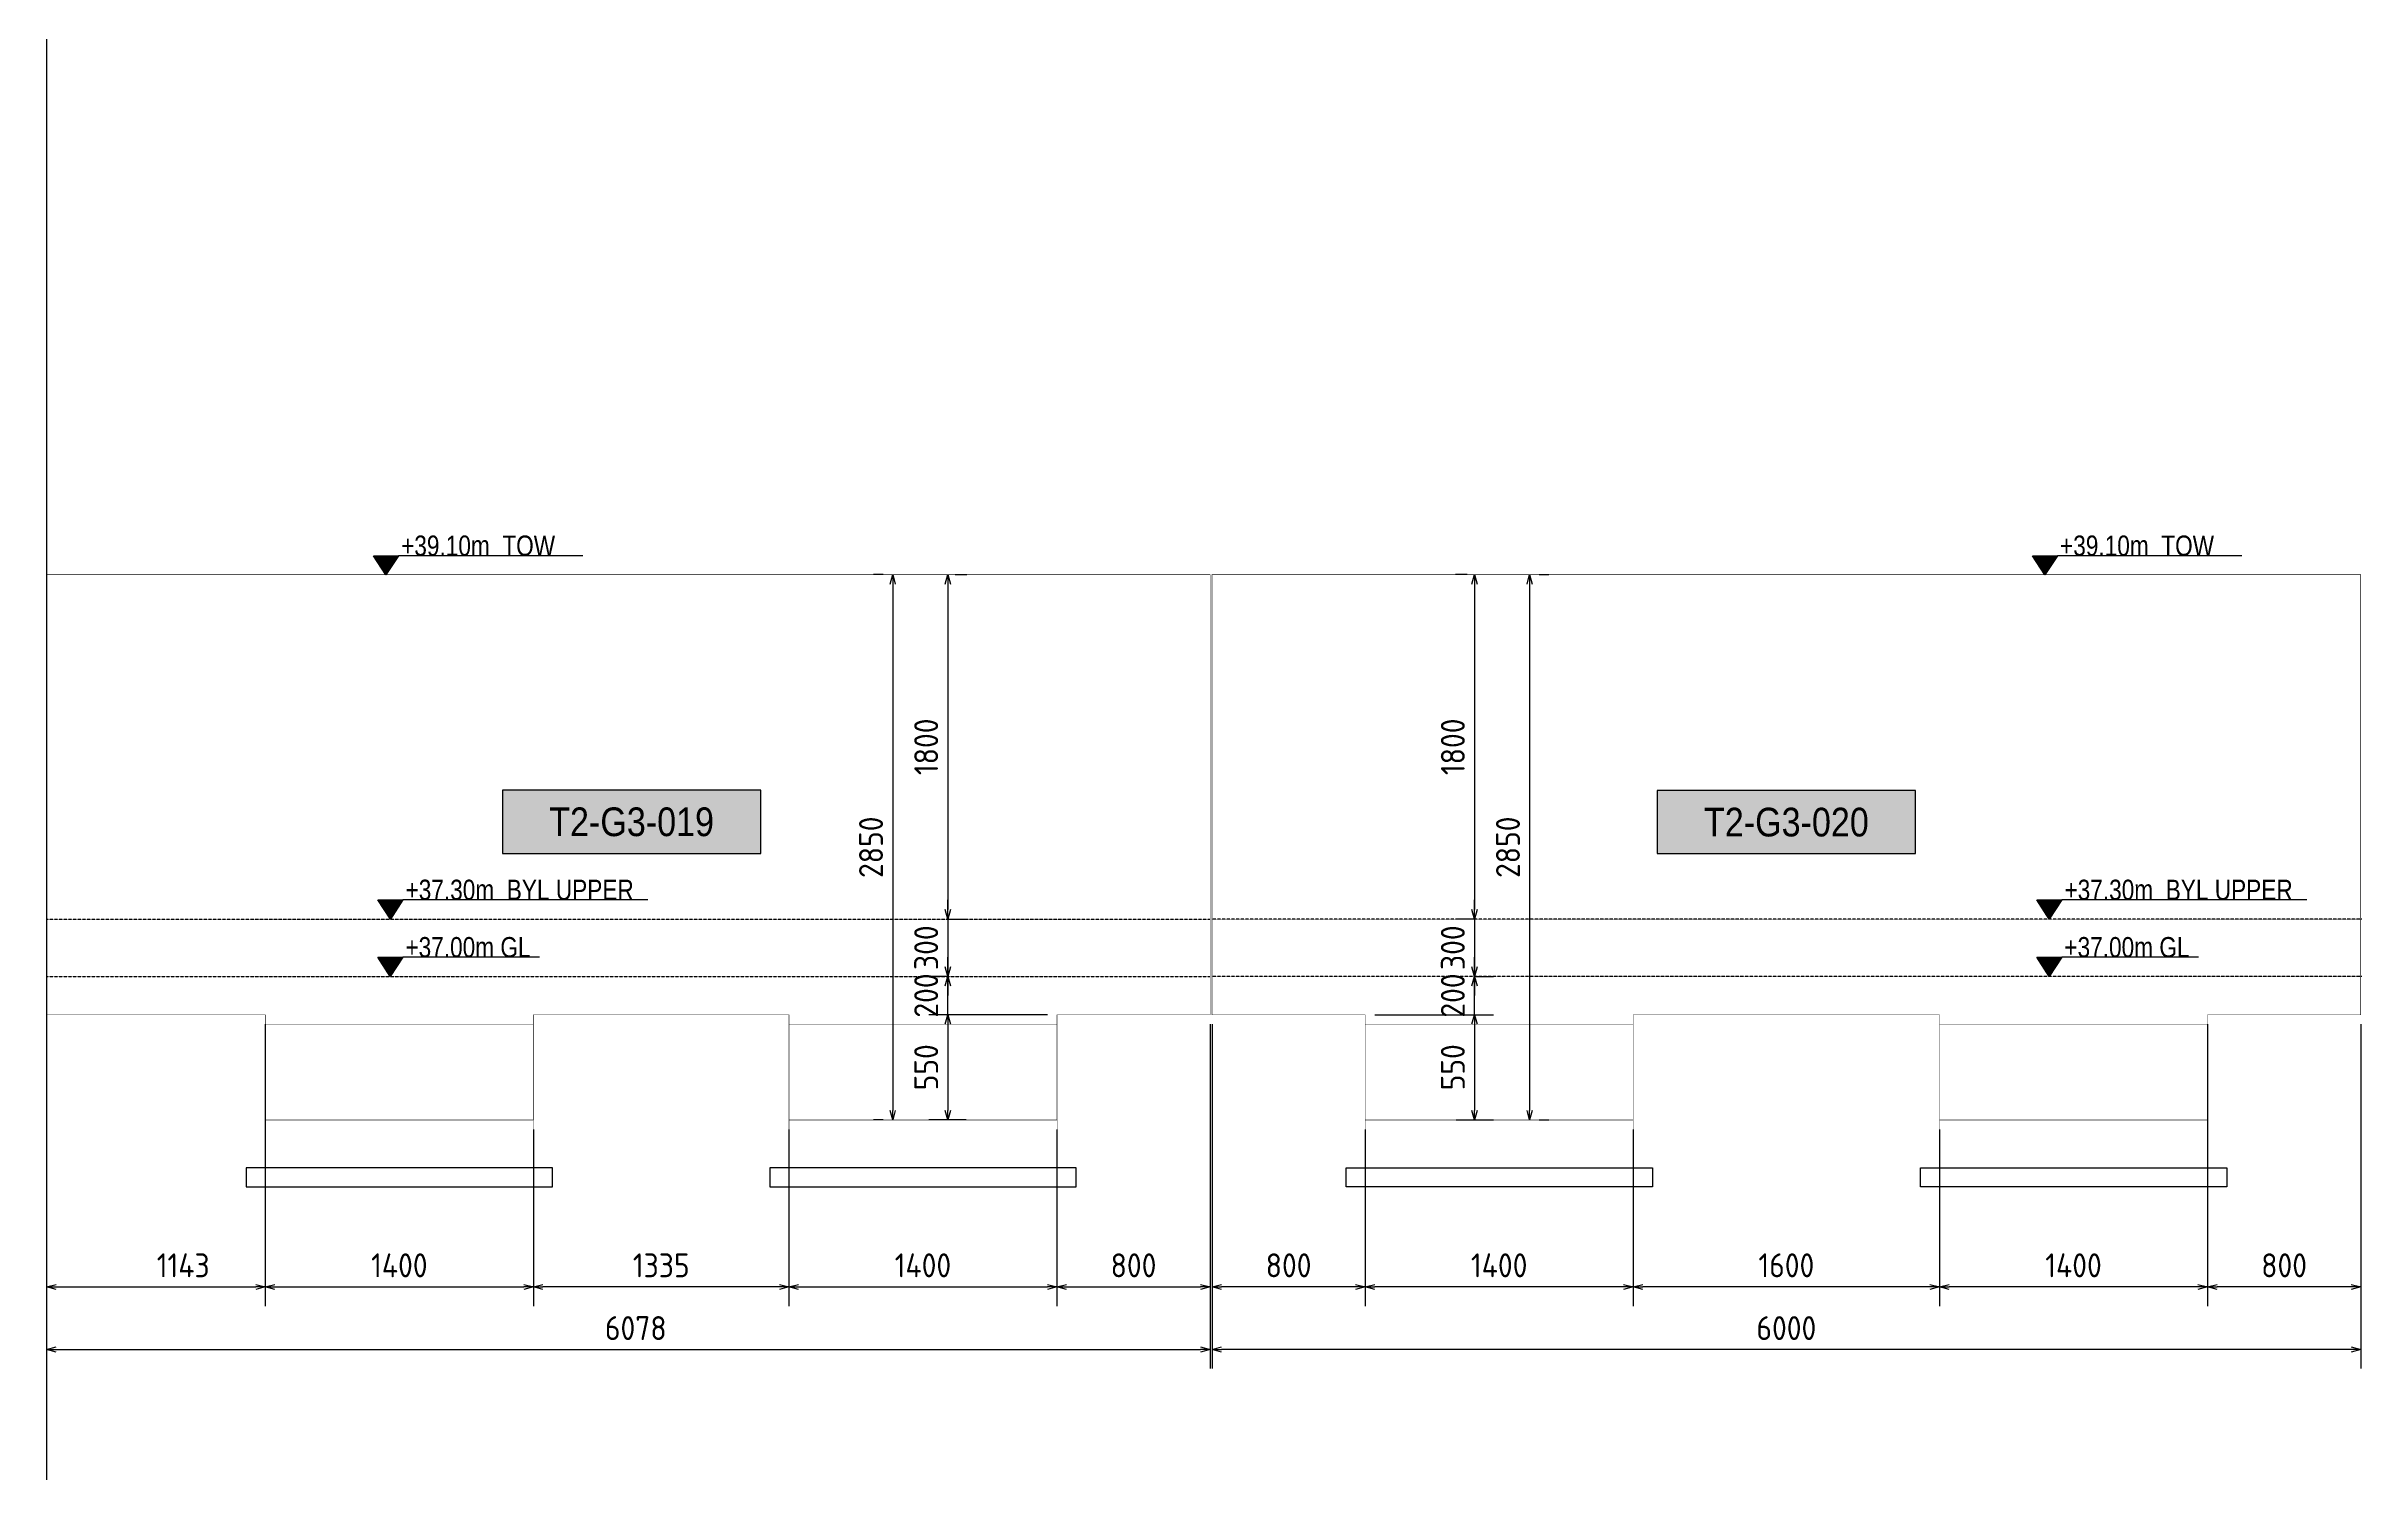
# Model space of a CAD drawing. Header units: centimetres. Extents: x -6122352 to 7132207, y -1694241 to 1947892.
# Drawn here: x 3671525 to 3683619, y 812840 to 820295 of the extents above; entities that cross this region are included whole.
import ezdxf
from ezdxf.enums import TextEntityAlignment as Align

# ---------------------------------------------------------------- set-up
doc = ezdxf.new("R2010")
doc.units = ezdxf.units.CM
doc.header["$MEASUREMENT"] = 0
doc.header["$PDMODE"] = 66
doc.header["$PDSIZE"] = 100
doc.linetypes.add('DASHED2', pattern=[0.375, 0.25, -0.125])
doc.linetypes.add('HIDDEN', pattern=[0.375, 0.25, -0.125])
for name, color, linetype in [('@MI-TYPE-01', 30, 'Continuous'), ('@MI-TYPE-02', 6, 'Continuous'), ('JML-Dimension', 1, 'Continuous'), ('PANEL-TAGS', 7, 'Continuous'), ('SECTION', 130, 'Continuous')]:
    doc.layers.add(name, color=color, linetype=linetype)
doc.styles.add('PANELTAG_STYLE', font='arial.ttf')
doc.styles.add('Schueco-BEMSTIL', font='isocpeur.ttf', dxfattribs={"width": 0.9})
doc.styles.add('txt-Pisa-std', font='arial.ttf', dxfattribs={"width": 0.8})
doc.dimstyles.new('MI- JWC-TXT-2.5 MM', dxfattribs={"dimscale": 1.5, "dimtxt": 2.5, "dimasz": 1, "dimexe": 2, "dimexo": 1, "dimgap": 1, "dimtad": 1, "dimdec": 0, "dimdsep": 46, "dimtxsty": 'Schueco-BEMSTIL', "dimblk": 'OPEN30', "dimcen": 0, "dimdle": 2, "dimclrd": 140, "dimclre": 8, "dimclrt": 40, "dimadec": 0, "dimazin": 2, "dimtfac": 1, "dimtdec": 0, "dimtix": 1, "dimtmove": 2, "dimatfit": 3, "dimldrblk": 'OPEN', "dimfxl": 2, "dimlwd": -1, "dimlwe": -1, "dimarcsym": 0})

# ---------------------------------------------------------------- blocks, each defined once
blk = doc.blocks.new('_Open30')
at = {"color": 0, "linetype": 'ByBlock', "lineweight": -2}
for p, q in [((-1, 0.27), (0, 0)), ((0, 0), (-1, -0.27)), ((0, 0), (-1, 0))]:
    blk.add_line(p, q, dxfattribs=at)
blk = doc.blocks.new('*D2843')
at = {"layer": '@MI-TYPE-01', "color": 8, "transparency": 16777216}
for p, q in [((3671526, 815184), (3671526, 813711)), ((3672669, 815184), (3672669, 813711))]:
    blk.add_line(p, q, dxfattribs=at)
at = {"layer": '@MI-TYPE-01', "color": 140, "transparency": 16777216}
blk.add_line((3671576, 813811), (3672619, 813811), dxfattribs=at)
at = {"layer": 'Defpoints', "color": 0, "transparency": 16777216}
for p in [(3671526, 815234), (3672669, 815234), (3672669, 813811)]:
    blk.add_point(p, dxfattribs=at)
at = {"layer": '@MI-TYPE-01', "color": 140, "transparency": 16777216, "xscale": 50, "yscale": 50, "zscale": 50, "rotation": 180}
blk.add_blockref('_Open30', (3671526, 813811), dxfattribs=at)
at = {"layer": '@MI-TYPE-01', "color": 140, "transparency": 16777216, "xscale": 50, "yscale": 50, "zscale": 50}
blk.add_blockref('_Open30', (3672669, 813811), dxfattribs=at)
at = {"layer": '@MI-TYPE-01', "color": 40, "transparency": 16777216, "insert": (3672240, 813924), "char_height": 125, "attachment_point": 5, "style": 'Schueco-BEMSTIL'}
blk.add_mtext('1143', dxfattribs=at)
blk = doc.blocks.new('_Open')
at = {"color": 0, "linetype": 'ByBlock', "lineweight": -2}
for p, q in [((-1, 0.2), (0, 0)), ((-1, -0.2), (0, 0)), ((0, 0), (-1, 0))]:
    blk.add_line(p, q, dxfattribs=at)
blk = doc.blocks.new('*D2844')
at = {"layer": '@MI-TYPE-01', "color": 8, "transparency": 16777216}
for p, q in [((3672669, 815184), (3672669, 813711)), ((3674069, 814634), (3674069, 813711))]:
    blk.add_line(p, q, dxfattribs=at)
at = {"layer": '@MI-TYPE-01', "color": 140, "transparency": 16777216}
blk.add_line((3672719, 813811), (3674019, 813811), dxfattribs=at)
at = {"layer": 'Defpoints', "color": 0, "transparency": 16777216}
for p in [(3672669, 815234), (3674069, 814684), (3674069, 813811)]:
    blk.add_point(p, dxfattribs=at)
at = {"layer": '@MI-TYPE-01', "color": 140, "transparency": 16777216, "xscale": 50, "yscale": 50, "zscale": 50, "rotation": 180}
blk.add_blockref('_Open30', (3672669, 813811), dxfattribs=at)
at = {"layer": '@MI-TYPE-01', "color": 140, "transparency": 16777216, "xscale": 50, "yscale": 50, "zscale": 50}
blk.add_blockref('_Open30', (3674069, 813811), dxfattribs=at)
at = {"layer": '@MI-TYPE-01', "color": 40, "transparency": 16777216, "insert": (3673369, 813924), "char_height": 125, "attachment_point": 5, "style": 'Schueco-BEMSTIL'}
blk.add_mtext('1400', dxfattribs=at)
blk = doc.blocks.new('*D2845')
at = {"layer": '@MI-TYPE-01', "color": 8, "transparency": 16777216}
for p, q in [((3675404, 814634), (3675404, 813711)), ((3676804, 814634), (3676804, 813711))]:
    blk.add_line(p, q, dxfattribs=at)
at = {"layer": '@MI-TYPE-01', "color": 140, "transparency": 16777216}
blk.add_line((3675454, 813811), (3676754, 813811), dxfattribs=at)
at = {"layer": 'Defpoints', "color": 0, "transparency": 16777216}
for p in [(3675404, 814684), (3676804, 814684), (3676804, 813811)]:
    blk.add_point(p, dxfattribs=at)
at = {"layer": '@MI-TYPE-01', "color": 140, "transparency": 16777216, "xscale": 50, "yscale": 50, "zscale": 50, "rotation": 180}
blk.add_blockref('_Open30', (3675404, 813811), dxfattribs=at)
at = {"layer": '@MI-TYPE-01', "color": 140, "transparency": 16777216, "xscale": 50, "yscale": 50, "zscale": 50}
blk.add_blockref('_Open30', (3676804, 813811), dxfattribs=at)
at = {"layer": '@MI-TYPE-01', "color": 40, "transparency": 16777216, "insert": (3676104, 813924), "char_height": 125, "attachment_point": 5, "style": 'Schueco-BEMSTIL'}
blk.add_mtext('1400', dxfattribs=at)
blk = doc.blocks.new('*D2846')
at = {"layer": '@MI-TYPE-01', "color": 8, "transparency": 16777216}
for p, q in [((3677604, 815184), (3677604, 813711)), ((3676804, 814634), (3676804, 813711))]:
    blk.add_line(p, q, dxfattribs=at)
at = {"layer": '@MI-TYPE-01', "color": 140, "transparency": 16777216}
blk.add_line((3676854, 813811), (3677554, 813811), dxfattribs=at)
at = {"layer": 'Defpoints', "color": 0, "transparency": 16777216}
for p in [(3677604, 815234), (3676804, 814684), (3677604, 813811)]:
    blk.add_point(p, dxfattribs=at)
at = {"layer": '@MI-TYPE-01', "color": 140, "transparency": 16777216, "xscale": 50, "yscale": 50, "zscale": 50, "rotation": 180}
blk.add_blockref('_Open30', (3676804, 813811), dxfattribs=at)
at = {"layer": '@MI-TYPE-01', "color": 140, "transparency": 16777216, "xscale": 50, "yscale": 50, "zscale": 50}
blk.add_blockref('_Open30', (3677604, 813811), dxfattribs=at)
at = {"layer": '@MI-TYPE-01', "color": 40, "transparency": 16777216, "insert": (3677204, 813924), "char_height": 125, "attachment_point": 5, "style": 'Schueco-BEMSTIL'}
blk.add_mtext('800', dxfattribs=at)
blk = doc.blocks.new('*D2847')
at = {"layer": '@MI-TYPE-01', "color": 8, "transparency": 16777216}
for p, q in [((3671526, 815253), (3671526, 813384)), ((3677604, 815184), (3677604, 813384))]:
    blk.add_line(p, q, dxfattribs=at)
at = {"layer": '@MI-TYPE-01', "color": 140, "transparency": 16777216}
blk.add_line((3671576, 813484), (3677554, 813484), dxfattribs=at)
at = {"layer": 'Defpoints', "color": 0, "transparency": 16777216}
for p in [(3671526, 815303), (3677604, 815234), (3677604, 813484)]:
    blk.add_point(p, dxfattribs=at)
at = {"layer": '@MI-TYPE-01', "color": 140, "transparency": 16777216, "xscale": 50, "yscale": 50, "zscale": 50, "rotation": 180}
blk.add_blockref('_Open30', (3671526, 813484), dxfattribs=at)
at = {"layer": '@MI-TYPE-01', "color": 140, "transparency": 16777216, "xscale": 50, "yscale": 50, "zscale": 50}
blk.add_blockref('_Open30', (3677604, 813484), dxfattribs=at)
at = {"layer": '@MI-TYPE-01', "color": 40, "transparency": 16777216, "insert": (3674604, 813596), "char_height": 125, "attachment_point": 5, "style": 'Schueco-BEMSTIL'}
blk.add_mtext('6078', dxfattribs=at)
blk = doc.blocks.new('T2-ELE FT')
at = {"color": 12, "linetype": 'HIDDEN', "ltscale": 5, "const_width": 2}
blk.add_lwpolyline([(30306558, 1676366), (30306558, 1676866), (30307958, 1676866), (30307958, 1676366)], dxfattribs=at)
at = {"color": 12, "ltscale": 20, "const_width": 2}
blk.add_lwpolyline([(30306558, 1676366), (30307958, 1676366), (30307958, 1676116), (30306558, 1676116)], close=True, dxfattribs=at)
at = {"color": 8, "ltscale": 20}
blk.add_lwpolyline([(30306458, 1676116), (30308058, 1676116), (30308058, 1676016), (30306458, 1676016)], close=True, dxfattribs=at)
blk = doc.blocks.new('*D2848')
at = {"layer": '@MI-TYPE-01', "color": 140, "transparency": 16777216}
blk.add_line((3676234, 817484), (3676234, 815784), dxfattribs=at)
at = {"layer": '@MI-TYPE-01', "color": 8, "transparency": 16777216}
for p, q in [((3676272, 817534), (3676334, 817534)), ((3676229, 815734), (3676334, 815734))]:
    blk.add_line(p, q, dxfattribs=at)
at = {"layer": 'Defpoints', "color": 0, "transparency": 16777216}
for p in [(3676222, 817534), (3676179, 815734), (3676234, 815734)]:
    blk.add_point(p, dxfattribs=at)
at = {"layer": '@MI-TYPE-01', "color": 140, "transparency": 16777216, "xscale": 50, "yscale": 50, "zscale": 50}
for p, rotation in [((3676234, 817534), 90), ((3676234, 815734), 270)]:
    blk.add_blockref('_Open30', p, dxfattribs=dict(at, rotation=rotation))
at = {"layer": '@MI-TYPE-01', "color": 40, "transparency": 16777216, "insert": (3676121, 816634), "char_height": 125, "attachment_point": 5, "rotation": 90, "style": 'Schueco-BEMSTIL'}
blk.add_mtext('1800', dxfattribs=at)
blk = doc.blocks.new('*D2849')
at = {"layer": '@MI-TYPE-01', "color": 8, "transparency": 16777216}
for p, q in [((3675896, 817534), (3675846, 817534)), ((3675896, 814684), (3675846, 814684))]:
    blk.add_line(p, q, dxfattribs=at)
at = {"layer": '@MI-TYPE-01', "color": 140, "transparency": 16777216}
blk.add_line((3675946, 817484), (3675946, 814734), dxfattribs=at)
at = {"layer": 'Defpoints', "color": 0, "transparency": 16777216}
for p in [(3675946, 817534), (3675946, 814684), (3675946, 814684)]:
    blk.add_point(p, dxfattribs=at)
at = {"layer": '@MI-TYPE-01', "color": 140, "transparency": 16777216, "xscale": 50, "yscale": 50, "zscale": 50}
for p, rotation in [((3675946, 817534), 90), ((3675946, 814684), 270)]:
    blk.add_blockref('_Open30', p, dxfattribs=dict(at, rotation=rotation))
at = {"layer": '@MI-TYPE-01', "color": 40, "transparency": 16777216, "insert": (3675833, 816109), "char_height": 125, "attachment_point": 5, "rotation": 90, "style": 'Schueco-BEMSTIL'}
blk.add_mtext('2850', dxfattribs=at)
blk = doc.blocks.new('*U2058')
at = {"layer": 'JML-Dimension'}
h = blk.add_hatch(color=10, dxfattribs=at)
h.dxf.hatch_style = 1
h.paths.add_polyline_path([(0, 0), (-1.54, 2.37), (1.54, 2.37)])
blk.add_line((24.31, 2.37), (1.54, 2.37), dxfattribs=at)
blk.add_lwpolyline([(0, 0), (-1.54, 2.37), (1.54, 2.37), (0, 0)], dxfattribs=at)
at = {"color": 5, "style": 'txt-Pisa-std', "width": 0.8}
blk.add_attdef('+0.0', text='', height=2.5, dxfattribs=at).set_placement((1.87, 2.37), align=Align.BOTTOM_LEFT)
blk = doc.blocks.new('*U2056')
at = {"layer": 'JML-Dimension'}
h = blk.add_hatch(color=10, dxfattribs=at)
h.dxf.hatch_style = 1
h.paths.add_polyline_path([(0, 0), (-1.54, 2.37), (1.54, 2.37)])
blk.add_line((31.81, 2.37), (1.54, 2.37), dxfattribs=at)
blk.add_lwpolyline([(0, 0), (-1.54, 2.37), (1.54, 2.37), (0, 0)], dxfattribs=at)
at = {"color": 5, "style": 'txt-Pisa-std', "width": 0.8}
blk.add_attdef('+0.0', text='', height=2.5, dxfattribs=at).set_placement((1.87, 2.37), align=Align.BOTTOM_LEFT)
blk = doc.blocks.new('*U2214')
at = {"layer": 'JML-Dimension'}
h = blk.add_hatch(color=10, dxfattribs=at)
h.dxf.hatch_style = 1
h.paths.add_polyline_path([(0, 0), (-1.54, 2.37), (1.54, 2.37)])
blk.add_line((18.43, 2.37), (1.54, 2.37), dxfattribs=at)
blk.add_lwpolyline([(0, 0), (-1.54, 2.37), (1.54, 2.37), (0, 0)], dxfattribs=at)
at = {"color": 5, "style": 'txt-Pisa-std', "width": 0.8}
blk.add_attdef('+0.0', text='', height=2.5, dxfattribs=at).set_placement((1.87, 2.37), align=Align.BOTTOM_LEFT)
blk = doc.blocks.new('*D2850')
at = {"layer": '@MI-TYPE-01', "color": 140, "transparency": 16777216}
for p, q in [((3676234, 815784), (3676234, 815834)), ((3676234, 815734), (3676234, 815434)), ((3676234, 815384), (3676234, 815334))]:
    blk.add_line(p, q, dxfattribs=at)
at = {"layer": '@MI-TYPE-01', "color": 8, "transparency": 16777216}
for p, q in [((3676272, 815734), (3676334, 815734)), ((3676226, 815434), (3676134, 815434))]:
    blk.add_line(p, q, dxfattribs=at)
at = {"layer": 'Defpoints', "color": 0, "transparency": 16777216}
for p in [(3676222, 815734), (3676234, 815434), (3676276, 815434)]:
    blk.add_point(p, dxfattribs=at)
at = {"layer": '@MI-TYPE-01', "color": 140, "transparency": 16777216, "xscale": 50, "yscale": 50, "zscale": 50}
for p, rotation in [((3676234, 815734), 270), ((3676234, 815434), 90)]:
    blk.add_blockref('_Open30', p, dxfattribs=dict(at, rotation=rotation))
at = {"layer": '@MI-TYPE-01', "color": 40, "transparency": 16777216, "insert": (3676121, 815584), "char_height": 125, "attachment_point": 5, "rotation": 90, "style": 'Schueco-BEMSTIL'}
blk.add_mtext('300', dxfattribs=at)
blk = doc.blocks.new('*D2851')
at = {"layer": '@MI-TYPE-01', "color": 8, "transparency": 16777216}
for p, q in [((3676754, 815234), (3676134, 815234)), ((3676330, 814684), (3676134, 814684))]:
    blk.add_line(p, q, dxfattribs=at)
at = {"layer": '@MI-TYPE-01', "color": 140, "transparency": 16777216}
blk.add_line((3676234, 815184), (3676234, 814734), dxfattribs=at)
at = {"layer": 'Defpoints', "color": 0, "transparency": 16777216}
for p in [(3676804, 815234), (3676234, 814684), (3676380, 814684)]:
    blk.add_point(p, dxfattribs=at)
at = {"layer": '@MI-TYPE-01', "color": 140, "transparency": 16777216, "xscale": 50, "yscale": 50, "zscale": 50}
for p, rotation in [((3676234, 815234), 90), ((3676234, 814684), 270)]:
    blk.add_blockref('_Open30', p, dxfattribs=dict(at, rotation=rotation))
at = {"layer": '@MI-TYPE-01', "color": 40, "transparency": 16777216, "insert": (3676121, 814959), "char_height": 125, "attachment_point": 5, "rotation": 90, "style": 'Schueco-BEMSTIL'}
blk.add_mtext('550', dxfattribs=at)
blk = doc.blocks.new('*D2852')
at = {"layer": '@MI-TYPE-01', "color": 8, "transparency": 16777216}
for p, q in [((3675404, 814634), (3675404, 813711)), ((3674069, 814384), (3674069, 813711))]:
    blk.add_line(p, q, dxfattribs=at)
at = {"layer": '@MI-TYPE-01', "color": 140, "transparency": 16777216}
blk.add_line((3675354, 813811), (3674119, 813811), dxfattribs=at)
at = {"layer": 'Defpoints', "color": 0, "transparency": 16777216}
for p in [(3675404, 814684), (3674069, 814434), (3674069, 813811)]:
    blk.add_point(p, dxfattribs=at)
at = {"layer": '@MI-TYPE-01', "color": 140, "transparency": 16777216, "xscale": 50, "yscale": 50, "zscale": 50, "rotation": 180}
blk.add_blockref('_Open30', (3674069, 813811), dxfattribs=at)
at = {"layer": '@MI-TYPE-01', "color": 140, "transparency": 16777216, "xscale": 50, "yscale": 50, "zscale": 50}
blk.add_blockref('_Open30', (3675404, 813811), dxfattribs=at)
at = {"layer": '@MI-TYPE-01', "color": 40, "transparency": 16777216, "insert": (3674737, 813924), "char_height": 125, "attachment_point": 5, "style": 'Schueco-BEMSTIL'}
blk.add_mtext('1335', dxfattribs=at)
blk = doc.blocks.new('*D2853')
at = {"layer": '@MI-TYPE-01', "color": 8, "transparency": 16777216}
for p, q in [((3682814, 815184), (3682814, 813711)), ((3683614, 815184), (3683614, 813711))]:
    blk.add_line(p, q, dxfattribs=at)
at = {"layer": '@MI-TYPE-01', "color": 140, "transparency": 16777216}
blk.add_line((3683564, 813811), (3682864, 813811), dxfattribs=at)
at = {"layer": 'Defpoints', "color": 0, "transparency": 16777216}
for p in [(3682814, 815234), (3683614, 815234), (3682814, 813811)]:
    blk.add_point(p, dxfattribs=at)
at = {"layer": '@MI-TYPE-01', "color": 140, "transparency": 16777216, "xscale": 50, "yscale": 50, "zscale": 50, "rotation": 180}
blk.add_blockref('_Open30', (3682814, 813811), dxfattribs=at)
at = {"layer": '@MI-TYPE-01', "color": 140, "transparency": 16777216, "xscale": 50, "yscale": 50, "zscale": 50}
blk.add_blockref('_Open30', (3683614, 813811), dxfattribs=at)
at = {"layer": '@MI-TYPE-01', "color": 40, "transparency": 16777216, "insert": (3683214, 813924), "char_height": 125, "attachment_point": 5, "style": 'Schueco-BEMSTIL'}
blk.add_mtext('800', dxfattribs=at)
blk = doc.blocks.new('*D2854')
at = {"layer": '@MI-TYPE-01', "color": 8, "transparency": 16777216}
for p, q in [((3682814, 815184), (3682814, 813711)), ((3681414, 814634), (3681414, 813711))]:
    blk.add_line(p, q, dxfattribs=at)
at = {"layer": '@MI-TYPE-01', "color": 140, "transparency": 16777216}
blk.add_line((3682764, 813811), (3681464, 813811), dxfattribs=at)
at = {"layer": 'Defpoints', "color": 0, "transparency": 16777216}
for p in [(3682814, 815234), (3681414, 814684), (3681414, 813811)]:
    blk.add_point(p, dxfattribs=at)
at = {"layer": '@MI-TYPE-01', "color": 140, "transparency": 16777216, "xscale": 50, "yscale": 50, "zscale": 50, "rotation": 180}
blk.add_blockref('_Open30', (3681414, 813811), dxfattribs=at)
at = {"layer": '@MI-TYPE-01', "color": 140, "transparency": 16777216, "xscale": 50, "yscale": 50, "zscale": 50}
blk.add_blockref('_Open30', (3682814, 813811), dxfattribs=at)
at = {"layer": '@MI-TYPE-01', "color": 40, "transparency": 16777216, "insert": (3682114, 813924), "char_height": 125, "attachment_point": 5, "style": 'Schueco-BEMSTIL'}
blk.add_mtext('1400', dxfattribs=at)
blk = doc.blocks.new('*D2855')
at = {"layer": '@MI-TYPE-01', "color": 8, "transparency": 16777216}
for p, q in [((3679814, 814634), (3679814, 813711)), ((3681414, 814634), (3681414, 813711))]:
    blk.add_line(p, q, dxfattribs=at)
at = {"layer": '@MI-TYPE-01', "color": 140, "transparency": 16777216}
blk.add_line((3681364, 813811), (3679864, 813811), dxfattribs=at)
at = {"layer": 'Defpoints', "color": 0, "transparency": 16777216}
for p in [(3679814, 814684), (3681414, 814684), (3679814, 813811)]:
    blk.add_point(p, dxfattribs=at)
at = {"layer": '@MI-TYPE-01', "color": 140, "transparency": 16777216, "xscale": 50, "yscale": 50, "zscale": 50, "rotation": 180}
blk.add_blockref('_Open30', (3679814, 813811), dxfattribs=at)
at = {"layer": '@MI-TYPE-01', "color": 140, "transparency": 16777216, "xscale": 50, "yscale": 50, "zscale": 50}
blk.add_blockref('_Open30', (3681414, 813811), dxfattribs=at)
at = {"layer": '@MI-TYPE-01', "color": 40, "transparency": 16777216, "insert": (3680614, 813924), "char_height": 125, "attachment_point": 5, "style": 'Schueco-BEMSTIL'}
blk.add_mtext('1600', dxfattribs=at)
blk = doc.blocks.new('*D2856')
at = {"layer": '@MI-TYPE-01', "color": 8, "transparency": 16777216}
for p, q in [((3678414, 814634), (3678414, 813711)), ((3679814, 814634), (3679814, 813711))]:
    blk.add_line(p, q, dxfattribs=at)
at = {"layer": '@MI-TYPE-01', "color": 140, "transparency": 16777216}
blk.add_line((3679764, 813811), (3678464, 813811), dxfattribs=at)
at = {"layer": 'Defpoints', "color": 0, "transparency": 16777216}
for p in [(3678414, 814684), (3679814, 814684), (3678414, 813811)]:
    blk.add_point(p, dxfattribs=at)
at = {"layer": '@MI-TYPE-01', "color": 140, "transparency": 16777216, "xscale": 50, "yscale": 50, "zscale": 50, "rotation": 180}
blk.add_blockref('_Open30', (3678414, 813811), dxfattribs=at)
at = {"layer": '@MI-TYPE-01', "color": 140, "transparency": 16777216, "xscale": 50, "yscale": 50, "zscale": 50}
blk.add_blockref('_Open30', (3679814, 813811), dxfattribs=at)
at = {"layer": '@MI-TYPE-01', "color": 40, "transparency": 16777216, "insert": (3679114, 813924), "char_height": 125, "attachment_point": 5, "style": 'Schueco-BEMSTIL'}
blk.add_mtext('1400', dxfattribs=at)
blk = doc.blocks.new('*D2857')
at = {"layer": '@MI-TYPE-01', "color": 8, "transparency": 16777216}
for p, q in [((3677614, 815184), (3677614, 813711)), ((3678414, 814634), (3678414, 813711))]:
    blk.add_line(p, q, dxfattribs=at)
at = {"layer": '@MI-TYPE-01', "color": 140, "transparency": 16777216}
blk.add_line((3678364, 813811), (3677664, 813811), dxfattribs=at)
at = {"layer": 'Defpoints', "color": 0, "transparency": 16777216}
for p in [(3677614, 815234), (3678414, 814684), (3677614, 813811)]:
    blk.add_point(p, dxfattribs=at)
at = {"layer": '@MI-TYPE-01', "color": 140, "transparency": 16777216, "xscale": 50, "yscale": 50, "zscale": 50, "rotation": 180}
blk.add_blockref('_Open30', (3677614, 813811), dxfattribs=at)
at = {"layer": '@MI-TYPE-01', "color": 140, "transparency": 16777216, "xscale": 50, "yscale": 50, "zscale": 50}
blk.add_blockref('_Open30', (3678414, 813811), dxfattribs=at)
at = {"layer": '@MI-TYPE-01', "color": 40, "transparency": 16777216, "insert": (3678014, 813924), "char_height": 125, "attachment_point": 5, "style": 'Schueco-BEMSTIL'}
blk.add_mtext('800', dxfattribs=at)
blk = doc.blocks.new('*D2858')
at = {"layer": '@MI-TYPE-01', "color": 8, "transparency": 16777216}
for p, q in [((3677614, 815184), (3677614, 813384)), ((3683614, 815184), (3683614, 813384))]:
    blk.add_line(p, q, dxfattribs=at)
at = {"layer": '@MI-TYPE-01', "color": 140, "transparency": 16777216}
blk.add_line((3683564, 813484), (3677664, 813484), dxfattribs=at)
at = {"layer": 'Defpoints', "color": 0, "transparency": 16777216}
for p in [(3677614, 815234), (3683614, 815234), (3677614, 813484)]:
    blk.add_point(p, dxfattribs=at)
at = {"layer": '@MI-TYPE-01', "color": 140, "transparency": 16777216, "xscale": 50, "yscale": 50, "zscale": 50, "rotation": 180}
blk.add_blockref('_Open30', (3677614, 813484), dxfattribs=at)
at = {"layer": '@MI-TYPE-01', "color": 140, "transparency": 16777216, "xscale": 50, "yscale": 50, "zscale": 50}
blk.add_blockref('_Open30', (3683614, 813484), dxfattribs=at)
at = {"layer": '@MI-TYPE-01', "color": 40, "transparency": 16777216, "insert": (3680614, 813596), "char_height": 125, "attachment_point": 5, "style": 'Schueco-BEMSTIL'}
blk.add_mtext('6000', dxfattribs=at)
blk = doc.blocks.new('*D2859')
at = {"layer": '@MI-TYPE-01', "color": 8, "transparency": 16777216}
for p, q in [((3678946, 817534), (3678885, 817534)), ((3678989, 815734), (3678885, 815734))]:
    blk.add_line(p, q, dxfattribs=at)
at = {"layer": '@MI-TYPE-01', "color": 140, "transparency": 16777216}
blk.add_line((3678985, 817484), (3678985, 815784), dxfattribs=at)
at = {"layer": 'Defpoints', "color": 0, "transparency": 16777216}
for p in [(3678996, 817534), (3678985, 815734), (3679039, 815734)]:
    blk.add_point(p, dxfattribs=at)
at = {"layer": '@MI-TYPE-01', "color": 140, "transparency": 16777216, "xscale": 50, "yscale": 50, "zscale": 50}
for p, rotation in [((3678985, 817534), 90), ((3678985, 815734), 270)]:
    blk.add_blockref('_Open30', p, dxfattribs=dict(at, rotation=rotation))
at = {"layer": '@MI-TYPE-01', "color": 40, "transparency": 16777216, "insert": (3678872, 816634), "char_height": 125, "attachment_point": 5, "rotation": 90, "style": 'Schueco-BEMSTIL'}
blk.add_mtext('1800', dxfattribs=at)
blk = doc.blocks.new('*D2860')
at = {"layer": '@MI-TYPE-01', "color": 140, "transparency": 16777216}
blk.add_line((3679273, 817484), (3679273, 814734), dxfattribs=at)
at = {"layer": '@MI-TYPE-01', "color": 8, "transparency": 16777216}
for p, q in [((3679322, 817534), (3679373, 817534)), ((3679322, 814684), (3679373, 814684))]:
    blk.add_line(p, q, dxfattribs=at)
at = {"layer": 'Defpoints', "color": 0, "transparency": 16777216}
for p in [(3679272, 817534), (3679272, 814684), (3679273, 814684)]:
    blk.add_point(p, dxfattribs=at)
at = {"layer": '@MI-TYPE-01', "color": 140, "transparency": 16777216, "xscale": 50, "yscale": 50, "zscale": 50}
for p, rotation in [((3679273, 817534), 90), ((3679273, 814684), 270)]:
    blk.add_blockref('_Open30', p, dxfattribs=dict(at, rotation=rotation))
at = {"layer": '@MI-TYPE-01', "color": 40, "transparency": 16777216, "insert": (3679160, 816109), "char_height": 125, "attachment_point": 5, "rotation": 90, "style": 'Schueco-BEMSTIL'}
blk.add_mtext('2850', dxfattribs=at)
blk = doc.blocks.new('*D2861')
at = {"layer": '@MI-TYPE-01', "color": 140, "transparency": 16777216}
for p, q in [((3678985, 815784), (3678985, 815834)), ((3678985, 815734), (3678985, 815434)), ((3678985, 815384), (3678985, 815334))]:
    blk.add_line(p, q, dxfattribs=at)
at = {"layer": '@MI-TYPE-01', "color": 8, "transparency": 16777216}
for p, q in [((3678946, 815734), (3678885, 815734)), ((3678993, 815434), (3679085, 815434))]:
    blk.add_line(p, q, dxfattribs=at)
at = {"layer": 'Defpoints', "color": 0, "transparency": 16777216}
for p in [(3678996, 815734), (3678943, 815434), (3678985, 815434)]:
    blk.add_point(p, dxfattribs=at)
at = {"layer": '@MI-TYPE-01', "color": 140, "transparency": 16777216, "xscale": 50, "yscale": 50, "zscale": 50}
for p, rotation in [((3678985, 815734), 270), ((3678985, 815434), 90)]:
    blk.add_blockref('_Open30', p, dxfattribs=dict(at, rotation=rotation))
at = {"layer": '@MI-TYPE-01', "color": 40, "transparency": 16777216, "insert": (3678872, 815584), "char_height": 125, "attachment_point": 5, "rotation": 90, "style": 'Schueco-BEMSTIL'}
blk.add_mtext('300', dxfattribs=at)
blk = doc.blocks.new('*D2862')
at = {"layer": '@MI-TYPE-01', "color": 8, "transparency": 16777216}
for p, q in [((3678464, 815234), (3679085, 815234)), ((3678889, 814684), (3679085, 814684))]:
    blk.add_line(p, q, dxfattribs=at)
at = {"layer": '@MI-TYPE-01', "color": 140, "transparency": 16777216}
blk.add_line((3678985, 815184), (3678985, 814734), dxfattribs=at)
at = {"layer": 'Defpoints', "color": 0, "transparency": 16777216}
for p in [(3678414, 815234), (3678839, 814684), (3678985, 814684)]:
    blk.add_point(p, dxfattribs=at)
at = {"layer": '@MI-TYPE-01', "color": 140, "transparency": 16777216, "xscale": 50, "yscale": 50, "zscale": 50}
for p, rotation in [((3678985, 815234), 90), ((3678985, 814684), 270)]:
    blk.add_blockref('_Open30', p, dxfattribs=dict(at, rotation=rotation))
at = {"layer": '@MI-TYPE-01', "color": 40, "transparency": 16777216, "insert": (3678872, 814959), "char_height": 125, "attachment_point": 5, "rotation": 90, "style": 'Schueco-BEMSTIL'}
blk.add_mtext('550', dxfattribs=at)
blk = doc.blocks.new('*D2989')
at = {"layer": '@MI-TYPE-01', "color": 140, "transparency": 16777216}
for p, q in [((3678985, 815484), (3678985, 815534)), ((3678985, 815234), (3678985, 815434)), ((3678985, 815184), (3678985, 815134))]:
    blk.add_line(p, q, dxfattribs=at)
at = {"layer": '@MI-TYPE-01', "color": 8, "transparency": 16777216}
for p, q in [((3679035, 815434), (3679085, 815434)), ((3678464, 815234), (3679085, 815234))]:
    blk.add_line(p, q, dxfattribs=at)
at = {"layer": 'Defpoints', "color": 0, "transparency": 16777216}
for p in [(3678985, 815434), (3678985, 815434), (3678414, 815234)]:
    blk.add_point(p, dxfattribs=at)
at = {"layer": '@MI-TYPE-01', "color": 140, "transparency": 16777216, "xscale": 50, "yscale": 50, "zscale": 50}
for p, rotation in [((3678985, 815434), 270), ((3678985, 815234), 90)]:
    blk.add_blockref('_Open30', p, dxfattribs=dict(at, rotation=rotation))
at = {"layer": '@MI-TYPE-01', "color": 40, "transparency": 16777216, "insert": (3678872, 815334), "char_height": 125, "attachment_point": 5, "rotation": 90, "style": 'Schueco-BEMSTIL'}
blk.add_mtext('200', dxfattribs=at)
blk = doc.blocks.new('*D2990')
at = {"layer": '@MI-TYPE-01', "color": 140, "transparency": 16777216}
for p, q in [((3676234, 815484), (3676234, 815534)), ((3676234, 815234), (3676234, 815434)), ((3676234, 815184), (3676234, 815134))]:
    blk.add_line(p, q, dxfattribs=at)
at = {"layer": '@MI-TYPE-01', "color": 8, "transparency": 16777216}
for p, q in [((3676184, 815434), (3676134, 815434)), ((3676754, 815234), (3676134, 815234))]:
    blk.add_line(p, q, dxfattribs=at)
at = {"layer": 'Defpoints', "color": 0, "transparency": 16777216}
for p in [(3676234, 815434), (3676234, 815434), (3676804, 815234)]:
    blk.add_point(p, dxfattribs=at)
at = {"layer": '@MI-TYPE-01', "color": 140, "transparency": 16777216, "xscale": 50, "yscale": 50, "zscale": 50}
for p, rotation in [((3676234, 815434), 270), ((3676234, 815234), 90)]:
    blk.add_blockref('_Open30', p, dxfattribs=dict(at, rotation=rotation))
at = {"layer": '@MI-TYPE-01', "color": 40, "transparency": 16777216, "insert": (3676121, 815334), "char_height": 125, "attachment_point": 5, "rotation": 90, "style": 'Schueco-BEMSTIL'}
blk.add_mtext('200', dxfattribs=at)
blk = doc.blocks.new('PANELTAG')
at = {"layer": 'PANEL-TAGS', "color": 1}
blk.add_lwpolyline([(-13.5, -3.3), (13.5, -3.3), (13.5, 3.3), (-13.5, 3.3)], close=True, dxfattribs=at)
at = {"layer": 'PANEL-TAGS', "color": 40, "true_color": 0xffd700}
blk.add_solid([(-13.5, -3.3), (13.5, -3.3), (-13.5, 3.3), (13.5, 3.3)], dxfattribs=at)
at = {"layer": 'PANEL-TAGS', "color": 5, "style": 'PANELTAG_STYLE', "width": 0.85}
blk.add_attdef('TAGNO', text='', height=3, dxfattribs=at).set_placement((0, 0), align=Align.MIDDLE)

msp = doc.modelspace()

# ---------------------------------------------------------------- linework, layer by layer
at = {"layer": '@MI-TYPE-01', "const_width": 2.5}
for points in [[(3671526.25217, 817533.57191), (3677604.25217, 817533.57191), (3677604.25217, 815233.57195), (3676804.25217, 815233.57195), (3676804.25217, 814683.57195), (3675404.25217, 814683.57195), (3675404.25217, 815233.57195), (3674069.25217, 815233.57195), (3674069.25217, 814683.57195), (3672669.25217, 814683.57195), (3672669.25217, 815233.57195), (3671526.25217, 815233.57195)], [(3683614.25217, 817533.57191), (3677614.25217, 817533.57191), (3677614.25217, 815233.57195), (3678414.25217, 815233.57195), (3678414.25217, 814683.57195), (3679814.25217, 814683.57195), (3679814.25217, 815233.57195), (3681414.25217, 815233.57195), (3681414.25217, 814683.57195), (3682814.25217, 814683.57195), (3682814.25217, 815233.57195), (3683614.25217, 815233.57195)]]:
    msp.add_lwpolyline(points, close=True, dxfattribs=at)
at = {"layer": '@MI-TYPE-02', "color": 160, "linetype": 'DASHED2', "ltscale": 5}
for points in [[(3671526.25217, 815733.57195), (3677604.25217, 815733.57195)], [(3683619.25217, 815733.57195), (3677614.25217, 815733.57195)], [(3671526.25217, 815433.57195), (3677604.25217, 815433.57195)], [(3683619.25217, 815433.57195), (3677614.25217, 815433.57195)]]:
    msp.add_lwpolyline(points, dxfattribs=at)
at = {"layer": 'Defpoints', "color": 8}
msp.add_line((3671526.25217, 842660.059), (3671526.25217, 788302.35164), dxfattribs=at)

# ---------------------------------------------------------------- block references
at = {"color": 2, "xscale": -1}
for p in [(33980627.41373, -861682.30181), (33983362.41373, -861682.30181)]:
    msp.add_blockref('T2-ELE FT', p, dxfattribs=at)
at = {"color": 2}
for p in [(-26628143.9094, -861682.30181), (-26625143.9094, -861682.30181)]:
    msp.add_blockref('T2-ELE FT', p, dxfattribs=at)
at = {"layer": 'PANEL-TAGS'}
ref = msp.add_blockref('PANELTAG', (3674582.27022, 816242.16827), dxfattribs=dict(at, xscale=50, yscale=50, zscale=50))
ref.add_attrib('TAGNO', 'T2-G3-019', dxfattribs={"color": 5, "height": 150, "style": 'PANELTAG_STYLE', "width": 0.85}).set_placement((3674582.27022, 816242.16827), align=Align.MIDDLE_CENTER)
ref = msp.add_blockref('PANELTAG', (3680614.25217, 816240.51456), dxfattribs=dict(at, xscale=50, yscale=50, zscale=50))
ref.add_attrib('TAGNO', 'T2-G3-020', dxfattribs={"color": 5, "height": 150, "style": 'PANELTAG_STYLE', "width": 0.85}).set_placement((3680614.25217, 816240.51456), align=Align.MIDDLE_CENTER)
at = {"layer": 'SECTION', "color": 6}
ref = msp.add_blockref('*U2058', (3673299.05555, 817532.08585), dxfattribs=dict(at, xscale=42.30147098076819, yscale=42.30147098076819, zscale=42.30147098076819))
ref.add_attrib('+0.0', '+39.10m  TOW', (3673378.1842, 817632.34292), dxfattribs={"layer": 'JML-Dimension', "color": 5, "height": 105.7536775, "style": 'txt-Pisa-std', "width": 0.8})
ref = msp.add_blockref('*U2058', (3681964.40173, 817532.08585), dxfattribs=dict(at, xscale=42.30147098076819, yscale=42.30147098076819, zscale=42.30147098076819))
ref.add_attrib('+0.0', '+39.10m  TOW', (3682043.53038, 817632.34292), dxfattribs={"layer": 'JML-Dimension', "color": 5, "height": 105.7536775, "style": 'txt-Pisa-std', "width": 0.8})
ref = msp.add_blockref('*U2056', (3673322.15561, 815733.57195), dxfattribs=dict(at, xscale=42.30147098076819, yscale=42.30147098076819, zscale=42.30147098076819))
ref.add_attrib('+0.0', '+37.30m  BYL UPPER', (3673401.28426, 815833.82902), dxfattribs={"layer": 'JML-Dimension', "color": 5, "height": 105.7536775, "style": 'txt-Pisa-std', "width": 0.8})
ref = msp.add_blockref('*U2056', (3681987.5018, 815733.57195), dxfattribs=dict(at, xscale=42.30147098076819, yscale=42.30147098076819, zscale=42.30147098076819))
ref.add_attrib('+0.0', '+37.30m  BYL UPPER', (3682066.63045, 815833.82902), dxfattribs={"layer": 'JML-Dimension', "color": 5, "height": 105.7536775, "style": 'txt-Pisa-std', "width": 0.8})
ref = msp.add_blockref('*U2214', (3673321.61561, 815433.57195), dxfattribs=dict(at, xscale=42.30147098076819, yscale=42.30147098076819, zscale=42.30147098076819))
ref.add_attrib('+0.0', '+37.00m GL', (3673400.74426, 815533.90115), dxfattribs={"layer": 'JML-Dimension', "color": 5, "height": 105.753677, "style": 'txt-Pisa-std', "width": 0.8})
ref = msp.add_blockref('*U2214', (3681986.9618, 815433.57195), dxfattribs=dict(at, xscale=42.30147098076819, yscale=42.30147098076819, zscale=42.30147098076819))
ref.add_attrib('+0.0', '+37.00m GL', (3682066.09045, 815533.90115), dxfattribs={"layer": 'JML-Dimension', "color": 5, "height": 105.753677, "style": 'txt-Pisa-std', "width": 0.8})

# ---------------------------------------------------------------- dimensions: what is measured, and where the dimension line sits
at = {"layer": '@MI-TYPE-01'}
for base, p1, p2, angle, picture, middle in [((3675945.70925, 814683.57195), (3675946.45768, 817533.57191), (3675946.45768, 814683.57195), 90, '*D2849', (3675833.20925, 816108.57193)), ((3676233.99148, 815733.57195), (3676222.15265, 817533.57191), (3676179.34615, 815733.57195), 90, '*D2848', (3676121.49148, 816633.57193)), ((3678984.51285, 815733.57195), (3678996.35168, 817533.57191), (3679039.15818, 815733.57195), 90, '*D2859', (3678872.01285, 816633.57193)), ((3679272.79509, 814683.57195), (3679272.04666, 817533.57191), (3679272.04666, 814683.57195), 90, '*D2860', (3679160.29509, 816108.57193)), ((3676233.99148, 815433.57195), (3676222.15265, 815733.57195), (3676275.72521, 815433.57195), 90, '*D2850', (3676121.49148, 815583.57195)), ((3678984.51285, 815433.57195), (3678996.35168, 815733.57195), (3678942.77912, 815433.57195), 90, '*D2861', (3678872.01285, 815583.57195)), ((3676233.99148, 815433.57195), (3676804.25217, 815233.57195), (3676233.99148, 815433.57195), 90, '*D2990', (3676121.49148, 815333.57195)), ((3678984.51285, 815433.57195), (3678414.25217, 815233.57195), (3678984.51285, 815433.57195), 90, '*D2989', (3678872.01285, 815333.57195)), ((3676233.99148, 814683.57195), (3676804.25217, 815233.57195), (3676379.67533, 814683.57195), 90, '*D2851', (3676121.49148, 814958.57195)), ((3678984.51285, 814683.57195), (3678414.25217, 815233.57195), (3678838.829, 814683.57195), 90, '*D2862', (3678872.01285, 814958.57195)), ((3674069.25217, 813811.21948), (3675404.25217, 814683.57195), (3674069.25217, 814433.57195), 0, '*D2852', (3674736.75217, 813923.71948))]:
    dim = msp.add_linear_dim(base=base, p1=p1, p2=p2, angle=angle, dimstyle='MI- JWC-TXT-2.5 MM', dxfattribs=at)
    dim.commit()
    dim.dimension.update_dxf_attribs({"geometry": picture, "text_midpoint": middle})
for base, p1, p2, angle, picture, middle in [((3677604.25217, 813483.74685), (3671526.25217, 815303.26706), (3677604.25217, 815233.57195), 0, '*D2847', (3674604.25217, 813483.74685)), ((3672669.25217, 813811.21948), (3671526.25217, 815233.57195), (3672669.25217, 815233.57195), 0, '*D2843', (3672239.95639, 813811.21948)), ((3674069.25217, 813811.21948), (3672669.25217, 815233.57195), (3674069.25217, 814683.57195), 0, '*D2844', (3673369.25217, 813811.21948)), ((3677604.25217, 813811.21948), (3676804.25217, 814683.57195), (3677604.25217, 815233.57195), 0, '*D2846', (3677204.25217, 813811.21948)), ((3677614.25217, 813811.21948), (3678414.25217, 814683.57195), (3677614.25217, 815233.57195), 180, '*D2857', (3678014.25217, 813811.21948)), ((3677614.25217, 813483.74685), (3683614.25217, 815233.57195), (3677614.25217, 815233.57195), 180, '*D2858', (3680614.25217, 813483.74685)), ((3681414.25217, 813811.21948), (3682814.25217, 815233.57195), (3681414.25217, 814683.57195), 180, '*D2854', (3682114.25217, 813811.21948)), ((3682814.25217, 813811.21948), (3683614.25217, 815233.57195), (3682814.25217, 815233.57195), 180, '*D2853', (3683214.25217, 813811.21948)), ((3676804.25217, 813811.21948), (3675404.25217, 814683.57195), (3676804.25217, 814683.57195), 0, '*D2845', (3676104.25217, 813811.21948)), ((3678414.25217, 813811.21948), (3679814.25217, 814683.57195), (3678414.25217, 814683.57195), 180, '*D2856', (3679114.25217, 813811.21948)), ((3679814.25217, 813811.21948), (3681414.25217, 814683.57195), (3679814.25217, 814683.57195), 180, '*D2855', (3680614.25217, 813811.21948))]:
    dim = msp.add_linear_dim(base=base, p1=p1, p2=p2, angle=angle, dimstyle='MI- JWC-TXT-2.5 MM', dxfattribs=at)
    dim.commit()
    dim.dimension.update_dxf_attribs({"geometry": picture, "text_midpoint": middle, "dimtype": 160})

doc.saveas('drawing.dxf')
